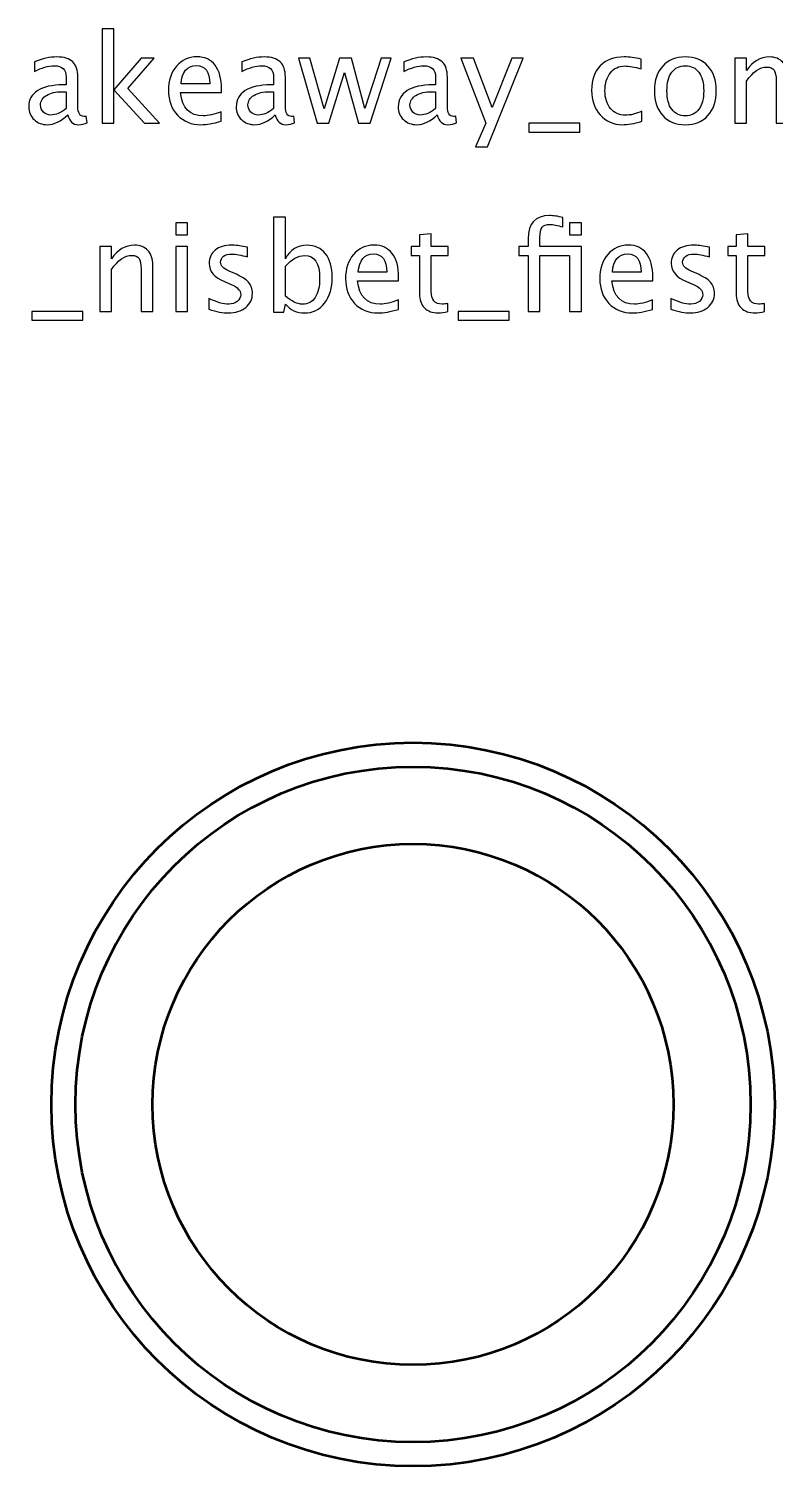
# Model space of a CAD drawing. Header units: centimetres. Extents: x -11.4 to 11.4, y -9.1 to 14.1.
# Drawn here: x -3.98 to 3.76, y -0.75 to 14.15 of the extents above; entities that cross this region are included whole.
import ezdxf

# ---------------------------------------------------------------- set-up
doc = ezdxf.new("R2010")
doc.units = ezdxf.units.CM
doc.header["$MEASUREMENT"] = 0
doc.layers.add('Layer 1', color=7, linetype='Continuous')

msp = doc.modelspace()

# ---------------------------------------------------------------- linework, layer by layer
at = {"layer": 'Layer 1', "lineweight": 53}
for major_axis in [(0, 3.75), (0, 3.5), (0, 3.5), (0, 2.7)]:
    msp.add_ellipse((0, 3), major_axis=major_axis, ratio=1, dxfattribs=at)
at = {"layer": 'Layer 1'}
for points, knots in [([(-3.22463, 13.17044), (-3.22463, 13.17044), (-3.22463, 14.14961), (-3.22463, 14.14961), (-3.22463, 14.14961), (-3.22463, 14.14961), (-3.10271, 14.14961), (-3.10271, 14.14961), (-3.10271, 14.14961), (-3.10271, 14.14961), (-3.10271, 13.51694), (-3.10271, 13.51694), (-3.10271, 13.51694), (-3.10271, 13.51694), (-2.81696, 13.84354), (-2.81696, 13.84354), (-2.81696, 13.84354), (-2.81696, 13.84354), (-2.6853, 13.84354), (-2.6853, 13.84354), (-2.6853, 13.84354), (-2.6853, 13.84354), (-2.95835, 13.52943), (-2.95835, 13.52943), (-2.95835, 13.52943), (-2.95835, 13.52943), (-2.62815, 13.17044), (-2.62815, 13.17044), (-2.62815, 13.17044), (-2.62815, 13.17044), (-2.78521, 13.17044), (-2.78521, 13.17044), (-2.78521, 13.17044), (-2.78521, 13.17044), (-3.10271, 13.51567), (-3.10271, 13.51567), (-3.10271, 13.51567), (-3.10271, 13.51567), (-3.10271, 13.17044), (-3.10271, 13.17044), (-3.10271, 13.17044), (-3.10271, 13.17044), (-3.22463, 13.17044), (-3.22463, 13.17044)], [0, 0, 0, 0, 0.08333333, 0.08333333, 0.08333333, 0.08333333, 0.16666667, 0.16666667, 0.16666667, 0.16666667, 0.25, 0.25, 0.25, 0.25, 0.33333333, 0.33333333, 0.33333333, 0.33333333, 0.41666667, 0.41666667, 0.41666667, 0.41666667, 0.5, 0.5, 0.5, 0.5, 0.58333333, 0.58333333, 0.58333333, 0.58333333, 0.66666667, 0.66666667, 0.66666667, 0.66666667, 0.75, 0.75, 0.75, 0.75, 0.83333333, 0.83333333, 0.83333333, 0.83333333, 1, 1, 1, 1]), ([(-3.57896, 13.25617), (-3.65219, 13.18886), (-3.72268, 13.1552), (-3.79041, 13.1552), (-3.79041, 13.1552), (-3.84608, 13.1552), (-3.89244, 13.17256), (-3.92905, 13.20748), (-3.92905, 13.20748), (-3.96588, 13.24241), (-3.9843, 13.28643), (-3.9843, 13.33956), (-3.9843, 13.33956), (-3.9843, 13.41301), (-3.9534, 13.46953), (-3.89159, 13.5089), (-3.89159, 13.5089), (-3.82978, 13.54827), (-3.74109, 13.56795), (-3.62552, 13.56795), (-3.62552, 13.56795), (-3.62552, 13.56795), (-3.59695, 13.56795), (-3.59695, 13.56795), (-3.59695, 13.56795), (-3.59695, 13.56795), (-3.59695, 13.64902), (-3.59695, 13.64902), (-3.59695, 13.64902), (-3.59695, 13.72712), (-3.63759, 13.76607), (-3.71908, 13.76607), (-3.71908, 13.76607), (-3.78216, 13.76607), (-3.85116, 13.74617), (-3.92588, 13.70638), (-3.92588, 13.70638), (-3.92588, 13.70638), (-3.92588, 13.80671), (-3.92588, 13.80671), (-3.92588, 13.80671), (-3.84375, 13.84058), (-3.76628, 13.85751), (-3.69368, 13.85751), (-3.69368, 13.85751), (-3.61896, 13.85751), (-3.56372, 13.84058), (-3.52837, 13.8065), (-3.52837, 13.8065), (-3.49281, 13.77242), (-3.47503, 13.71993), (-3.47503, 13.64902), (-3.47503, 13.64902), (-3.47503, 13.64902), (-3.47503, 13.34485), (-3.47503, 13.34485), (-3.47503, 13.34485), (-3.47503, 13.27522), (-3.45365, 13.24029), (-3.41068, 13.24029), (-3.41068, 13.24029), (-3.40539, 13.24029), (-3.39756, 13.24114), (-3.38719, 13.24283), (-3.38719, 13.24283), (-3.38719, 13.24283), (-3.37851, 13.1751), (-3.37851, 13.1751), (-3.37851, 13.1751), (-3.40624, 13.16176), (-3.43672, 13.1552), (-3.47016, 13.1552), (-3.47016, 13.1552), (-3.5271, 13.1552), (-3.56329, 13.18886), (-3.57896, 13.25617)], [0, 0, 0, 0, 0.05, 0.05, 0.05, 0.05, 0.1, 0.1, 0.1, 0.1, 0.15, 0.15, 0.15, 0.15, 0.2, 0.2, 0.2, 0.2, 0.25, 0.25, 0.25, 0.25, 0.3, 0.3, 0.3, 0.3, 0.35, 0.35, 0.35, 0.35, 0.4, 0.4, 0.4, 0.4, 0.45, 0.45, 0.45, 0.45, 0.5, 0.5, 0.5, 0.5, 0.55, 0.55, 0.55, 0.55, 0.6, 0.6, 0.6, 0.6, 0.65, 0.65, 0.65, 0.65, 0.7, 0.7, 0.7, 0.7, 0.75, 0.75, 0.75, 0.75, 0.8, 0.8, 0.8, 0.8, 0.85, 0.85, 0.85, 0.85, 0.9, 0.9, 0.9, 0.9, 1, 1, 1, 1]), ([(-1.98828, 13.19203), (-2.07019, 13.16748), (-2.14026, 13.1552), (-2.19868, 13.1552), (-2.19868, 13.1552), (-2.29837, 13.1552), (-2.37944, 13.18822), (-2.44188, 13.25405), (-2.44188, 13.25405), (-2.50432, 13.31988), (-2.53565, 13.40518), (-2.53565, 13.51017), (-2.53565, 13.51017), (-2.53565, 13.61198), (-2.50813, 13.69559), (-2.45289, 13.76099), (-2.45289, 13.76099), (-2.39764, 13.82618), (-2.32695, 13.85878), (-2.2408, 13.85878), (-2.2408, 13.85878), (-2.15931, 13.85878), (-2.09623, 13.82978), (-2.05178, 13.77179), (-2.05178, 13.77179), (-2.00733, 13.71379), (-1.9851, 13.63166), (-1.9851, 13.52519), (-1.9851, 13.52519), (-1.9851, 13.52519), (-1.98574, 13.48794), (-1.98574, 13.48794), (-1.98574, 13.48794), (-1.98574, 13.48794), (-2.41119, 13.48794), (-2.41119, 13.48794), (-2.41119, 13.48794), (-2.39341, 13.32707), (-2.31488, 13.24664), (-2.17582, 13.24664), (-2.17582, 13.24664), (-2.1248, 13.24664), (-2.06236, 13.26103), (-1.98828, 13.28982), (-1.98828, 13.28982), (-1.98828, 13.28982), (-1.98828, 13.19203), (-1.98828, 13.19203)], [0, 0, 0, 0, 0.07692308, 0.07692308, 0.07692308, 0.07692308, 0.15384615, 0.15384615, 0.15384615, 0.15384615, 0.23076923, 0.23076923, 0.23076923, 0.23076923, 0.30769231, 0.30769231, 0.30769231, 0.30769231, 0.38461538, 0.38461538, 0.38461538, 0.38461538, 0.46153846, 0.46153846, 0.46153846, 0.46153846, 0.53846154, 0.53846154, 0.53846154, 0.53846154, 0.61538462, 0.61538462, 0.61538462, 0.61538462, 0.69230769, 0.69230769, 0.69230769, 0.69230769, 0.76923077, 0.76923077, 0.76923077, 0.76923077, 0.84615385, 0.84615385, 0.84615385, 0.84615385, 1, 1, 1, 1]), ([(-1.42779, 13.25617), (-1.50102, 13.18886), (-1.57151, 13.1552), (-1.63924, 13.1552), (-1.63924, 13.1552), (-1.69491, 13.1552), (-1.74127, 13.17256), (-1.77788, 13.20748), (-1.77788, 13.20748), (-1.81471, 13.24241), (-1.83313, 13.28643), (-1.83313, 13.33956), (-1.83313, 13.33956), (-1.83313, 13.41301), (-1.80223, 13.46953), (-1.74042, 13.5089), (-1.74042, 13.5089), (-1.67861, 13.54827), (-1.58992, 13.56795), (-1.47435, 13.56795), (-1.47435, 13.56795), (-1.47435, 13.56795), (-1.44578, 13.56795), (-1.44578, 13.56795), (-1.44578, 13.56795), (-1.44578, 13.56795), (-1.44578, 13.64902), (-1.44578, 13.64902), (-1.44578, 13.64902), (-1.44578, 13.72712), (-1.48642, 13.76607), (-1.56791, 13.76607), (-1.56791, 13.76607), (-1.63099, 13.76607), (-1.69999, 13.74617), (-1.77471, 13.70638), (-1.77471, 13.70638), (-1.77471, 13.70638), (-1.77471, 13.80671), (-1.77471, 13.80671), (-1.77471, 13.80671), (-1.69258, 13.84058), (-1.61511, 13.85751), (-1.54251, 13.85751), (-1.54251, 13.85751), (-1.46779, 13.85751), (-1.41255, 13.84058), (-1.3772, 13.8065), (-1.3772, 13.8065), (-1.34164, 13.77242), (-1.32386, 13.71993), (-1.32386, 13.64902), (-1.32386, 13.64902), (-1.32386, 13.64902), (-1.32386, 13.34485), (-1.32386, 13.34485), (-1.32386, 13.34485), (-1.32386, 13.27522), (-1.30248, 13.24029), (-1.25951, 13.24029), (-1.25951, 13.24029), (-1.25422, 13.24029), (-1.24639, 13.24114), (-1.23602, 13.24283), (-1.23602, 13.24283), (-1.23602, 13.24283), (-1.22734, 13.1751), (-1.22734, 13.1751), (-1.22734, 13.1751), (-1.25507, 13.16176), (-1.28555, 13.1552), (-1.31899, 13.1552), (-1.31899, 13.1552), (-1.37593, 13.1552), (-1.41212, 13.18886), (-1.42779, 13.25617)], [0, 0, 0, 0, 0.05, 0.05, 0.05, 0.05, 0.1, 0.1, 0.1, 0.1, 0.15, 0.15, 0.15, 0.15, 0.2, 0.2, 0.2, 0.2, 0.25, 0.25, 0.25, 0.25, 0.3, 0.3, 0.3, 0.3, 0.35, 0.35, 0.35, 0.35, 0.4, 0.4, 0.4, 0.4, 0.45, 0.45, 0.45, 0.45, 0.5, 0.5, 0.5, 0.5, 0.55, 0.55, 0.55, 0.55, 0.6, 0.6, 0.6, 0.6, 0.65, 0.65, 0.65, 0.65, 0.7, 0.7, 0.7, 0.7, 0.75, 0.75, 0.75, 0.75, 0.8, 0.8, 0.8, 0.8, 0.85, 0.85, 0.85, 0.85, 0.9, 0.9, 0.9, 0.9, 1, 1, 1, 1]), ([(0.252, 13.25617), (0.17877, 13.18886), (0.10828, 13.1552), (0.04055, 13.1552), (0.04055, 13.1552), (-0.01512, 13.1552), (-0.06148, 13.17256), (-0.09809, 13.20748), (-0.09809, 13.20748), (-0.13492, 13.24241), (-0.15334, 13.28643), (-0.15334, 13.33956), (-0.15334, 13.33956), (-0.15334, 13.41301), (-0.12244, 13.46953), (-0.06063, 13.5089), (-0.06063, 13.5089), (0.00118, 13.54827), (0.08987, 13.56795), (0.20544, 13.56795), (0.20544, 13.56795), (0.20544, 13.56795), (0.23401, 13.56795), (0.23401, 13.56795), (0.23401, 13.56795), (0.23401, 13.56795), (0.23401, 13.64902), (0.23401, 13.64902), (0.23401, 13.64902), (0.23401, 13.72712), (0.19337, 13.76607), (0.11188, 13.76607), (0.11188, 13.76607), (0.0488, 13.76607), (-0.0202, 13.74617), (-0.09492, 13.70638), (-0.09492, 13.70638), (-0.09492, 13.70638), (-0.09492, 13.80671), (-0.09492, 13.80671), (-0.09492, 13.80671), (-0.01279, 13.84058), (0.06468, 13.85751), (0.13728, 13.85751), (0.13728, 13.85751), (0.212, 13.85751), (0.26724, 13.84058), (0.30259, 13.8065), (0.30259, 13.8065), (0.33815, 13.77242), (0.35593, 13.71993), (0.35593, 13.64902), (0.35593, 13.64902), (0.35593, 13.64902), (0.35593, 13.34485), (0.35593, 13.34485), (0.35593, 13.34485), (0.35593, 13.27522), (0.37731, 13.24029), (0.42028, 13.24029), (0.42028, 13.24029), (0.42557, 13.24029), (0.4334, 13.24114), (0.44377, 13.24283), (0.44377, 13.24283), (0.44377, 13.24283), (0.45245, 13.1751), (0.45245, 13.1751), (0.45245, 13.1751), (0.42472, 13.16176), (0.39424, 13.1552), (0.3608, 13.1552), (0.3608, 13.1552), (0.30386, 13.1552), (0.26767, 13.18886), (0.252, 13.25617)], [0, 0, 0, 0, 0.05, 0.05, 0.05, 0.05, 0.1, 0.1, 0.1, 0.1, 0.15, 0.15, 0.15, 0.15, 0.2, 0.2, 0.2, 0.2, 0.25, 0.25, 0.25, 0.25, 0.3, 0.3, 0.3, 0.3, 0.35, 0.35, 0.35, 0.35, 0.4, 0.4, 0.4, 0.4, 0.45, 0.45, 0.45, 0.45, 0.5, 0.5, 0.5, 0.5, 0.55, 0.55, 0.55, 0.55, 0.6, 0.6, 0.6, 0.6, 0.65, 0.65, 0.65, 0.65, 0.7, 0.7, 0.7, 0.7, 0.75, 0.75, 0.75, 0.75, 0.8, 0.8, 0.8, 0.8, 0.85, 0.85, 0.85, 0.85, 0.9, 0.9, 0.9, 0.9, 1, 1, 1, 1]), ([(2.37227, 13.19076), (2.29332, 13.16705), (2.22516, 13.1552), (2.1678, 13.1552), (2.1678, 13.1552), (2.07678, 13.1552), (2.00143, 13.18886), (1.94153, 13.25595), (1.94153, 13.25595), (1.88163, 13.32326), (1.85157, 13.40814), (1.85157, 13.51038), (1.85157, 13.51038), (1.85157, 13.6196), (1.8812, 13.7049), (1.94047, 13.76586), (1.94047, 13.76586), (1.99974, 13.82703), (2.0825, 13.85751), (2.18876, 13.85751), (2.18876, 13.85751), (2.24104, 13.85751), (2.29988, 13.85031), (2.36465, 13.83592), (2.36465, 13.83592), (2.36465, 13.83592), (2.36465, 13.73305), (2.36465, 13.73305), (2.36465, 13.73305), (2.29586, 13.75337), (2.23977, 13.76353), (2.19659, 13.76353), (2.19659, 13.76353), (2.13393, 13.76353), (2.08377, 13.74004), (2.0463, 13.69326), (2.0463, 13.69326), (2.00884, 13.64648), (1.99, 13.58404), (1.99, 13.50614), (1.99, 13.50614), (1.99, 13.43058), (2.00947, 13.36962), (2.04821, 13.32284), (2.04821, 13.32284), (2.08694, 13.27627), (2.13753, 13.25299), (2.2004, 13.25299), (2.2004, 13.25299), (2.25607, 13.25299), (2.31322, 13.26738), (2.37227, 13.29617), (2.37227, 13.29617), (2.37227, 13.29617), (2.37227, 13.19076), (2.37227, 13.19076)], [0, 0, 0, 0, 0.06666667, 0.06666667, 0.06666667, 0.06666667, 0.13333333, 0.13333333, 0.13333333, 0.13333333, 0.2, 0.2, 0.2, 0.2, 0.26666667, 0.26666667, 0.26666667, 0.26666667, 0.33333333, 0.33333333, 0.33333333, 0.33333333, 0.4, 0.4, 0.4, 0.4, 0.46666667, 0.46666667, 0.46666667, 0.46666667, 0.53333333, 0.53333333, 0.53333333, 0.53333333, 0.6, 0.6, 0.6, 0.6, 0.66666667, 0.66666667, 0.66666667, 0.66666667, 0.73333333, 0.73333333, 0.73333333, 0.73333333, 0.8, 0.8, 0.8, 0.8, 0.86666667, 0.86666667, 0.86666667, 0.86666667, 1, 1, 1, 1]), ([(2.82333, 13.1552), (2.72448, 13.1552), (2.64617, 13.18674), (2.58859, 13.24982), (2.58859, 13.24982), (2.53081, 13.31289), (2.50202, 13.39862), (2.50202, 13.50678), (2.50202, 13.50678), (2.50202, 13.61473), (2.53081, 13.70024), (2.58859, 13.76311), (2.58859, 13.76311), (2.64617, 13.82597), (2.72448, 13.85751), (2.82333, 13.85751), (2.82333, 13.85751), (2.92218, 13.85751), (3.0005, 13.82597), (3.05807, 13.76311), (3.05807, 13.76311), (3.11585, 13.70024), (3.14464, 13.61473), (3.14464, 13.50678), (3.14464, 13.50678), (3.14464, 13.39862), (3.11585, 13.31289), (3.05807, 13.24982), (3.05807, 13.24982), (3.0005, 13.18674), (2.92218, 13.1552), (2.82333, 13.1552)], [0, 0, 0, 0, 0.11111111, 0.11111111, 0.11111111, 0.11111111, 0.22222222, 0.22222222, 0.22222222, 0.22222222, 0.33333333, 0.33333333, 0.33333333, 0.33333333, 0.44444444, 0.44444444, 0.44444444, 0.44444444, 0.55555556, 0.55555556, 0.55555556, 0.55555556, 0.66666667, 0.66666667, 0.66666667, 0.66666667, 0.77777778, 0.77777778, 0.77777778, 0.77777778, 1, 1, 1, 1]), ([(3.33556, 13.17044), (3.33556, 13.17044), (3.33556, 13.84354), (3.33556, 13.84354), (3.33556, 13.84354), (3.33556, 13.84354), (3.45748, 13.84354), (3.45748, 13.84354), (3.45748, 13.84354), (3.45748, 13.84354), (3.45748, 13.71633), (3.45748, 13.71633), (3.45748, 13.71633), (3.52204, 13.81052), (3.6012, 13.85751), (3.69476, 13.85751), (3.69476, 13.85751), (3.7536, 13.85751), (3.80038, 13.8391), (3.83488, 13.80205), (3.83488, 13.80205), (3.86938, 13.76522), (3.88674, 13.71548), (3.88674, 13.65325), (3.88674, 13.65325), (3.88674, 13.65325), (3.88674, 13.17044), (3.88674, 13.17044), (3.88674, 13.17044), (3.88674, 13.17044), (3.76482, 13.17044), (3.76482, 13.17044), (3.76482, 13.17044), (3.76482, 13.17044), (3.76482, 13.61346), (3.76482, 13.61346), (3.76482, 13.61346), (3.76482, 13.66341), (3.75741, 13.69897), (3.74281, 13.72014), (3.74281, 13.72014), (3.72799, 13.74152), (3.70365, 13.7521), (3.66957, 13.7521), (3.66957, 13.7521), (3.59464, 13.7521), (3.52394, 13.70321), (3.45748, 13.60542), (3.45748, 13.60542), (3.45748, 13.60542), (3.45748, 13.17044), (3.45748, 13.17044), (3.45748, 13.17044), (3.45748, 13.17044), (3.33556, 13.17044), (3.33556, 13.17044)], [0, 0, 0, 0, 0.06666667, 0.06666667, 0.06666667, 0.06666667, 0.13333333, 0.13333333, 0.13333333, 0.13333333, 0.2, 0.2, 0.2, 0.2, 0.26666667, 0.26666667, 0.26666667, 0.26666667, 0.33333333, 0.33333333, 0.33333333, 0.33333333, 0.4, 0.4, 0.4, 0.4, 0.46666667, 0.46666667, 0.46666667, 0.46666667, 0.53333333, 0.53333333, 0.53333333, 0.53333333, 0.6, 0.6, 0.6, 0.6, 0.66666667, 0.66666667, 0.66666667, 0.66666667, 0.73333333, 0.73333333, 0.73333333, 0.73333333, 0.8, 0.8, 0.8, 0.8, 0.86666667, 0.86666667, 0.86666667, 0.86666667, 1, 1, 1, 1]), ([(-2.40484, 13.57938), (-2.40484, 13.57938), (-2.10766, 13.57938), (-2.10766, 13.57938), (-2.10766, 13.57938), (-2.10766, 13.70469), (-2.15444, 13.76734), (-2.24778, 13.76734), (-2.24778, 13.76734), (-2.34176, 13.76734), (-2.39404, 13.70469), (-2.40484, 13.57938)], [0, 0, 0, 0, 0.25, 0.25, 0.25, 0.25, 0.5, 0.5, 0.5, 0.5, 1, 1, 1, 1]), ([(-0.99472, 13.17044), (-0.99472, 13.17044), (-1.18776, 13.84354), (-1.18776, 13.84354), (-1.18776, 13.84354), (-1.18776, 13.84354), (-1.0688, 13.84354), (-1.0688, 13.84354), (-1.0688, 13.84354), (-1.0688, 13.84354), (-0.92085, 13.32094), (-0.92085, 13.32094), (-0.92085, 13.32094), (-0.92085, 13.32094), (-0.76125, 13.84354), (-0.76125, 13.84354), (-0.76125, 13.84354), (-0.76125, 13.84354), (-0.63933, 13.84354), (-0.63933, 13.84354), (-0.63933, 13.84354), (-0.63933, 13.84354), (-0.499, 13.32178), (-0.499, 13.32178), (-0.499, 13.32178), (-0.499, 13.32178), (-0.32924, 13.84354), (-0.32924, 13.84354), (-0.32924, 13.84354), (-0.32924, 13.84354), (-0.2251, 13.84354), (-0.2251, 13.84354), (-0.2251, 13.84354), (-0.2251, 13.84354), (-0.44481, 13.17044), (-0.44481, 13.17044), (-0.44481, 13.17044), (-0.44481, 13.17044), (-0.56673, 13.17044), (-0.56673, 13.17044), (-0.56673, 13.17044), (-0.56673, 13.17044), (-0.71109, 13.69537), (-0.71109, 13.69537), (-0.71109, 13.69537), (-0.71109, 13.69537), (-0.8728, 13.17044), (-0.8728, 13.17044), (-0.8728, 13.17044), (-0.8728, 13.17044), (-0.99472, 13.17044), (-0.99472, 13.17044)], [0, 0, 0, 0, 0.07142857, 0.07142857, 0.07142857, 0.07142857, 0.14285714, 0.14285714, 0.14285714, 0.14285714, 0.21428571, 0.21428571, 0.21428571, 0.21428571, 0.28571429, 0.28571429, 0.28571429, 0.28571429, 0.35714286, 0.35714286, 0.35714286, 0.35714286, 0.42857143, 0.42857143, 0.42857143, 0.42857143, 0.5, 0.5, 0.5, 0.5, 0.57142857, 0.57142857, 0.57142857, 0.57142857, 0.64285714, 0.64285714, 0.64285714, 0.64285714, 0.71428571, 0.71428571, 0.71428571, 0.71428571, 0.78571429, 0.78571429, 0.78571429, 0.78571429, 0.85714286, 0.85714286, 0.85714286, 0.85714286, 1, 1, 1, 1]), ([(0.64612, 12.92533), (0.64612, 12.92533), (0.75534, 13.16959), (0.75534, 13.16959), (0.75534, 13.16959), (0.75534, 13.16959), (0.49457, 13.84354), (0.49457, 13.84354), (0.49457, 13.84354), (0.49457, 13.84354), (0.62538, 13.84354), (0.62538, 13.84354), (0.62538, 13.84354), (0.62538, 13.84354), (0.81927, 13.33385), (0.81927, 13.33385), (0.81927, 13.33385), (0.81927, 13.33385), (1.02607, 13.84354), (1.02607, 13.84354), (1.02607, 13.84354), (1.02607, 13.84354), (1.141, 13.84354), (1.141, 13.84354), (1.141, 13.84354), (1.141, 13.84354), (0.77312, 12.92533), (0.77312, 12.92533), (0.77312, 12.92533), (0.77312, 12.92533), (0.64612, 12.92533), (0.64612, 12.92533)], [0, 0, 0, 0, 0.11111111, 0.11111111, 0.11111111, 0.11111111, 0.22222222, 0.22222222, 0.22222222, 0.22222222, 0.33333333, 0.33333333, 0.33333333, 0.33333333, 0.44444444, 0.44444444, 0.44444444, 0.44444444, 0.55555556, 0.55555556, 0.55555556, 0.55555556, 0.66666667, 0.66666667, 0.66666667, 0.66666667, 0.77777778, 0.77777778, 0.77777778, 0.77777778, 1, 1, 1, 1]), ([(2.82312, 13.24664), (2.88344, 13.24664), (2.93043, 13.26929), (2.96388, 13.3148), (2.96388, 13.3148), (2.99711, 13.36009), (3.01383, 13.42423), (3.01383, 13.50678), (3.01383, 13.50678), (3.01383, 13.58912), (2.99711, 13.65304), (2.96388, 13.69834), (2.96388, 13.69834), (2.93043, 13.74342), (2.88344, 13.76607), (2.82312, 13.76607), (2.82312, 13.76607), (2.76258, 13.76607), (2.71559, 13.74342), (2.68257, 13.69834), (2.68257, 13.69834), (2.64934, 13.65304), (2.63283, 13.58912), (2.63283, 13.50678), (2.63283, 13.50678), (2.63283, 13.42423), (2.64934, 13.36009), (2.68257, 13.3148), (2.68257, 13.3148), (2.71559, 13.26929), (2.76258, 13.24664), (2.82312, 13.24664)], [0, 0, 0, 0, 0.11111111, 0.11111111, 0.11111111, 0.11111111, 0.22222222, 0.22222222, 0.22222222, 0.22222222, 0.33333333, 0.33333333, 0.33333333, 0.33333333, 0.44444444, 0.44444444, 0.44444444, 0.44444444, 0.55555556, 0.55555556, 0.55555556, 0.55555556, 0.66666667, 0.66666667, 0.66666667, 0.66666667, 0.77777778, 0.77777778, 0.77777778, 0.77777778, 1, 1, 1, 1]), ([(-3.59695, 13.32263), (-3.59695, 13.32263), (-3.59695, 13.49556), (-3.59695, 13.49556), (-3.59695, 13.49556), (-3.59695, 13.49556), (-3.63611, 13.49683), (-3.63611, 13.49683), (-3.63611, 13.49683), (-3.70384, 13.49683), (-3.75845, 13.48434), (-3.80015, 13.45937), (-3.80015, 13.45937), (-3.84164, 13.43418), (-3.86238, 13.40095), (-3.86238, 13.35946), (-3.86238, 13.35946), (-3.86238, 13.33046), (-3.85201, 13.30591), (-3.83148, 13.2858), (-3.83148, 13.2858), (-3.81073, 13.26569), (-3.78554, 13.25553), (-3.7557, 13.25553), (-3.7557, 13.25553), (-3.7049, 13.25553), (-3.65198, 13.27797), (-3.59695, 13.32263)], [0, 0, 0, 0, 0.125, 0.125, 0.125, 0.125, 0.25, 0.25, 0.25, 0.25, 0.375, 0.375, 0.375, 0.375, 0.5, 0.5, 0.5, 0.5, 0.625, 0.625, 0.625, 0.625, 0.75, 0.75, 0.75, 0.75, 1, 1, 1, 1]), ([(-1.44578, 13.32263), (-1.44578, 13.32263), (-1.44578, 13.49556), (-1.44578, 13.49556), (-1.44578, 13.49556), (-1.44578, 13.49556), (-1.48494, 13.49683), (-1.48494, 13.49683), (-1.48494, 13.49683), (-1.55267, 13.49683), (-1.60728, 13.48434), (-1.64898, 13.45937), (-1.64898, 13.45937), (-1.69047, 13.43418), (-1.71121, 13.40095), (-1.71121, 13.35946), (-1.71121, 13.35946), (-1.71121, 13.33046), (-1.70084, 13.30591), (-1.68031, 13.2858), (-1.68031, 13.2858), (-1.65956, 13.26569), (-1.63437, 13.25553), (-1.60453, 13.25553), (-1.60453, 13.25553), (-1.55373, 13.25553), (-1.50081, 13.27797), (-1.44578, 13.32263)], [0, 0, 0, 0, 0.125, 0.125, 0.125, 0.125, 0.25, 0.25, 0.25, 0.25, 0.375, 0.375, 0.375, 0.375, 0.5, 0.5, 0.5, 0.5, 0.625, 0.625, 0.625, 0.625, 0.75, 0.75, 0.75, 0.75, 1, 1, 1, 1]), ([(0.23401, 13.32263), (0.23401, 13.32263), (0.23401, 13.49556), (0.23401, 13.49556), (0.23401, 13.49556), (0.23401, 13.49556), (0.19485, 13.49683), (0.19485, 13.49683), (0.19485, 13.49683), (0.12712, 13.49683), (0.07251, 13.48434), (0.03081, 13.45937), (0.03081, 13.45937), (-0.01068, 13.43418), (-0.03142, 13.40095), (-0.03142, 13.35946), (-0.03142, 13.35946), (-0.03142, 13.33046), (-0.02105, 13.30591), (-0.00052, 13.2858), (-0.00052, 13.2858), (0.02023, 13.26569), (0.04542, 13.25553), (0.07526, 13.25553), (0.07526, 13.25553), (0.12606, 13.25553), (0.17898, 13.27797), (0.23401, 13.32263)], [0, 0, 0, 0, 0.125, 0.125, 0.125, 0.125, 0.25, 0.25, 0.25, 0.25, 0.375, 0.375, 0.375, 0.375, 0.5, 0.5, 0.5, 0.5, 0.625, 0.625, 0.625, 0.625, 0.75, 0.75, 0.75, 0.75, 1, 1, 1, 1]), ([(1.20133, 13.079), (1.20133, 13.079), (1.20133, 13.17044), (1.20133, 13.17044), (1.20133, 13.17044), (1.20133, 13.17044), (1.72965, 13.17044), (1.72965, 13.17044), (1.72965, 13.17044), (1.72965, 13.17044), (1.72965, 13.079), (1.72965, 13.079), (1.72965, 13.079), (1.72965, 13.079), (1.20133, 13.079), (1.20133, 13.079)], [0, 0, 0, 0, 0.2, 0.2, 0.2, 0.2, 0.4, 0.4, 0.4, 0.4, 0.6, 0.6, 0.6, 0.6, 1, 1, 1, 1]), ([(-2.46009, 12.01516), (-2.46009, 12.01516), (-2.46009, 12.13708), (-2.46009, 12.13708), (-2.46009, 12.13708), (-2.46009, 12.13708), (-2.33817, 12.13708), (-2.33817, 12.13708), (-2.33817, 12.13708), (-2.33817, 12.13708), (-2.33817, 12.01516), (-2.33817, 12.01516), (-2.33817, 12.01516), (-2.33817, 12.01516), (-2.46009, 12.01516), (-2.46009, 12.01516)], [0, 0, 0, 0, 0.2, 0.2, 0.2, 0.2, 0.4, 0.4, 0.4, 0.4, 0.6, 0.6, 0.6, 0.6, 1, 1, 1, 1]), ([(-1.44557, 11.21125), (-1.44557, 11.21125), (-1.44557, 12.19804), (-1.44557, 12.19804), (-1.44557, 12.19804), (-1.44557, 12.19804), (-1.32365, 12.19804), (-1.32365, 12.19804), (-1.32365, 12.19804), (-1.32365, 12.19804), (-1.32365, 11.76476), (-1.32365, 11.76476), (-1.32365, 11.76476), (-1.2737, 11.85895), (-1.19855, 11.90594), (-1.09844, 11.90594), (-1.09844, 11.90594), (-1.01737, 11.90594), (-0.95366, 11.87652), (-0.90709, 11.81746), (-0.90709, 11.81746), (-0.86052, 11.75841), (-0.83724, 11.67776), (-0.83724, 11.57553), (-0.83724, 11.57553), (-0.83724, 11.46419), (-0.8637, 11.37423), (-0.9164, 11.30608), (-0.9164, 11.30608), (-0.96911, 11.23771), (-1.03853, 11.20363), (-1.12447, 11.20363), (-1.12447, 11.20363), (-1.20427, 11.20363), (-1.27073, 11.23411), (-1.32365, 11.29528), (-1.32365, 11.29528), (-1.32365, 11.29528), (-1.33847, 11.21125), (-1.33847, 11.21125), (-1.33847, 11.21125), (-1.33847, 11.21125), (-1.44557, 11.21125), (-1.44557, 11.21125)], [0, 0, 0, 0, 0.08333333, 0.08333333, 0.08333333, 0.08333333, 0.16666667, 0.16666667, 0.16666667, 0.16666667, 0.25, 0.25, 0.25, 0.25, 0.33333333, 0.33333333, 0.33333333, 0.33333333, 0.41666667, 0.41666667, 0.41666667, 0.41666667, 0.5, 0.5, 0.5, 0.5, 0.58333333, 0.58333333, 0.58333333, 0.58333333, 0.66666667, 0.66666667, 0.66666667, 0.66666667, 0.75, 0.75, 0.75, 0.75, 0.83333333, 0.83333333, 0.83333333, 0.83333333, 1, 1, 1, 1]), ([(1.19412, 11.21887), (1.19412, 11.21887), (1.19412, 11.80053), (1.19412, 11.80053), (1.19412, 11.80053), (1.19412, 11.80053), (1.09866, 11.80053), (1.09866, 11.80053), (1.09866, 11.80053), (1.09866, 11.80053), (1.09866, 11.89197), (1.09866, 11.89197), (1.09866, 11.89197), (1.09866, 11.89197), (1.19412, 11.89197), (1.19412, 11.89197), (1.19412, 11.89197), (1.19412, 11.89197), (1.19412, 11.97262), (1.19412, 11.97262), (1.19412, 11.97262), (1.19412, 12.13306), (1.26736, 12.21328), (1.41383, 12.21328), (1.41383, 12.21328), (1.45489, 12.21328), (1.50146, 12.20651), (1.55353, 12.19296), (1.55353, 12.19296), (1.55353, 12.19296), (1.55353, 12.09517), (1.55353, 12.09517), (1.55353, 12.09517), (1.49829, 12.11295), (1.45405, 12.12184), (1.42082, 12.12184), (1.42082, 12.12184), (1.38039, 12.12184), (1.35287, 12.11232), (1.33827, 12.09305), (1.33827, 12.09305), (1.32345, 12.07379), (1.31604, 12.03802), (1.31604, 11.98574), (1.31604, 11.98574), (1.31604, 11.98574), (1.31604, 11.89197), (1.31604, 11.89197), (1.31604, 11.89197), (1.31604, 11.89197), (1.7453, 11.89197), (1.7453, 11.89197), (1.7453, 11.89197), (1.7453, 11.89197), (1.7453, 11.21887), (1.7453, 11.21887), (1.7453, 11.21887), (1.7453, 11.21887), (1.62338, 11.21887), (1.62338, 11.21887), (1.62338, 11.21887), (1.62338, 11.21887), (1.62338, 11.80053), (1.62338, 11.80053), (1.62338, 11.80053), (1.62338, 11.80053), (1.31604, 11.80053), (1.31604, 11.80053), (1.31604, 11.80053), (1.31604, 11.80053), (1.31604, 11.21887), (1.31604, 11.21887), (1.31604, 11.21887), (1.31604, 11.21887), (1.19412, 11.21887), (1.19412, 11.21887)], [0, 0, 0, 0, 0.05, 0.05, 0.05, 0.05, 0.1, 0.1, 0.1, 0.1, 0.15, 0.15, 0.15, 0.15, 0.2, 0.2, 0.2, 0.2, 0.25, 0.25, 0.25, 0.25, 0.3, 0.3, 0.3, 0.3, 0.35, 0.35, 0.35, 0.35, 0.4, 0.4, 0.4, 0.4, 0.45, 0.45, 0.45, 0.45, 0.5, 0.5, 0.5, 0.5, 0.55, 0.55, 0.55, 0.55, 0.6, 0.6, 0.6, 0.6, 0.65, 0.65, 0.65, 0.65, 0.7, 0.7, 0.7, 0.7, 0.75, 0.75, 0.75, 0.75, 0.8, 0.8, 0.8, 0.8, 0.85, 0.85, 0.85, 0.85, 0.9, 0.9, 0.9, 0.9, 1, 1, 1, 1]), ([(1.62338, 12.01516), (1.62338, 12.01516), (1.62338, 12.13708), (1.62338, 12.13708), (1.62338, 12.13708), (1.62338, 12.13708), (1.7453, 12.13708), (1.7453, 12.13708), (1.7453, 12.13708), (1.7453, 12.13708), (1.7453, 12.01516), (1.7453, 12.01516), (1.7453, 12.01516), (1.7453, 12.01516), (1.62338, 12.01516), (1.62338, 12.01516)], [0, 0, 0, 0, 0.2, 0.2, 0.2, 0.2, 0.4, 0.4, 0.4, 0.4, 0.6, 0.6, 0.6, 0.6, 1, 1, 1, 1]), ([(0.36227, 11.21908), (0.32459, 11.20871), (0.29179, 11.20363), (0.26406, 11.20363), (0.26406, 11.20363), (0.20183, 11.20363), (0.15336, 11.22141), (0.11864, 11.25697), (0.11864, 11.25697), (0.08372, 11.29253), (0.06636, 11.34185), (0.06636, 11.40514), (0.06636, 11.40514), (0.06636, 11.40514), (0.06636, 11.80053), (0.06636, 11.80053), (0.06636, 11.80053), (0.06636, 11.80053), (-0.01788, 11.80053), (-0.01788, 11.80053), (-0.01788, 11.80053), (-0.01788, 11.80053), (-0.01788, 11.89197), (-0.01788, 11.89197), (-0.01788, 11.89197), (-0.01788, 11.89197), (0.06636, 11.89197), (0.06636, 11.89197), (0.06636, 11.89197), (0.06636, 11.89197), (0.06636, 12.01368), (0.06636, 12.01368), (0.06636, 12.01368), (0.06636, 12.01368), (0.18828, 12.02532), (0.18828, 12.02532), (0.18828, 12.02532), (0.18828, 12.02532), (0.18828, 11.89197), (0.18828, 11.89197), (0.18828, 11.89197), (0.18828, 11.89197), (0.36481, 11.89197), (0.36481, 11.89197), (0.36481, 11.89197), (0.36481, 11.89197), (0.36481, 11.80053), (0.36481, 11.80053), (0.36481, 11.80053), (0.36481, 11.80053), (0.18828, 11.80053), (0.18828, 11.80053), (0.18828, 11.80053), (0.18828, 11.80053), (0.18828, 11.42715), (0.18828, 11.42715), (0.18828, 11.42715), (0.18828, 11.3391), (0.22659, 11.29507), (0.303, 11.29507), (0.303, 11.29507), (0.3193, 11.29507), (0.33899, 11.29782), (0.36227, 11.30311), (0.36227, 11.30311), (0.36227, 11.30311), (0.36227, 11.21908), (0.36227, 11.21908)], [0, 0, 0, 0, 0.05555556, 0.05555556, 0.05555556, 0.05555556, 0.11111111, 0.11111111, 0.11111111, 0.11111111, 0.16666667, 0.16666667, 0.16666667, 0.16666667, 0.22222222, 0.22222222, 0.22222222, 0.22222222, 0.27777778, 0.27777778, 0.27777778, 0.27777778, 0.33333333, 0.33333333, 0.33333333, 0.33333333, 0.38888889, 0.38888889, 0.38888889, 0.38888889, 0.44444444, 0.44444444, 0.44444444, 0.44444444, 0.5, 0.5, 0.5, 0.5, 0.55555556, 0.55555556, 0.55555556, 0.55555556, 0.61111111, 0.61111111, 0.61111111, 0.61111111, 0.66666667, 0.66666667, 0.66666667, 0.66666667, 0.72222222, 0.72222222, 0.72222222, 0.72222222, 0.77777778, 0.77777778, 0.77777778, 0.77777778, 0.83333333, 0.83333333, 0.83333333, 0.83333333, 0.88888889, 0.88888889, 0.88888889, 0.88888889, 1, 1, 1, 1]), ([(3.64586, 11.21908), (3.60818, 11.20871), (3.57538, 11.20363), (3.54765, 11.20363), (3.54765, 11.20363), (3.48542, 11.20363), (3.43695, 11.22141), (3.40223, 11.25697), (3.40223, 11.25697), (3.36731, 11.29253), (3.34995, 11.34185), (3.34995, 11.40514), (3.34995, 11.40514), (3.34995, 11.40514), (3.34995, 11.80053), (3.34995, 11.80053), (3.34995, 11.80053), (3.34995, 11.80053), (3.26571, 11.80053), (3.26571, 11.80053), (3.26571, 11.80053), (3.26571, 11.80053), (3.26571, 11.89197), (3.26571, 11.89197), (3.26571, 11.89197), (3.26571, 11.89197), (3.34995, 11.89197), (3.34995, 11.89197), (3.34995, 11.89197), (3.34995, 11.89197), (3.34995, 12.01368), (3.34995, 12.01368), (3.34995, 12.01368), (3.34995, 12.01368), (3.47187, 12.02532), (3.47187, 12.02532), (3.47187, 12.02532), (3.47187, 12.02532), (3.47187, 11.89197), (3.47187, 11.89197), (3.47187, 11.89197), (3.47187, 11.89197), (3.6484, 11.89197), (3.6484, 11.89197), (3.6484, 11.89197), (3.6484, 11.89197), (3.6484, 11.80053), (3.6484, 11.80053), (3.6484, 11.80053), (3.6484, 11.80053), (3.47187, 11.80053), (3.47187, 11.80053), (3.47187, 11.80053), (3.47187, 11.80053), (3.47187, 11.42715), (3.47187, 11.42715), (3.47187, 11.42715), (3.47187, 11.3391), (3.51018, 11.29507), (3.58659, 11.29507), (3.58659, 11.29507), (3.60289, 11.29507), (3.62258, 11.29782), (3.64586, 11.30311), (3.64586, 11.30311), (3.64586, 11.30311), (3.64586, 11.21908), (3.64586, 11.21908)], [0, 0, 0, 0, 0.05555556, 0.05555556, 0.05555556, 0.05555556, 0.11111111, 0.11111111, 0.11111111, 0.11111111, 0.16666667, 0.16666667, 0.16666667, 0.16666667, 0.22222222, 0.22222222, 0.22222222, 0.22222222, 0.27777778, 0.27777778, 0.27777778, 0.27777778, 0.33333333, 0.33333333, 0.33333333, 0.33333333, 0.38888889, 0.38888889, 0.38888889, 0.38888889, 0.44444444, 0.44444444, 0.44444444, 0.44444444, 0.5, 0.5, 0.5, 0.5, 0.55555556, 0.55555556, 0.55555556, 0.55555556, 0.61111111, 0.61111111, 0.61111111, 0.61111111, 0.66666667, 0.66666667, 0.66666667, 0.66666667, 0.72222222, 0.72222222, 0.72222222, 0.72222222, 0.77777778, 0.77777778, 0.77777778, 0.77777778, 0.83333333, 0.83333333, 0.83333333, 0.83333333, 0.88888889, 0.88888889, 0.88888889, 0.88888889, 1, 1, 1, 1]), ([(-3.24834, 11.21887), (-3.24834, 11.21887), (-3.24834, 11.89197), (-3.24834, 11.89197), (-3.24834, 11.89197), (-3.24834, 11.89197), (-3.12642, 11.89197), (-3.12642, 11.89197), (-3.12642, 11.89197), (-3.12642, 11.89197), (-3.12642, 11.76476), (-3.12642, 11.76476), (-3.12642, 11.76476), (-3.06186, 11.85895), (-2.9827, 11.90594), (-2.88914, 11.90594), (-2.88914, 11.90594), (-2.8303, 11.90594), (-2.78352, 11.88753), (-2.74902, 11.85048), (-2.74902, 11.85048), (-2.71452, 11.81365), (-2.69716, 11.76391), (-2.69716, 11.70168), (-2.69716, 11.70168), (-2.69716, 11.70168), (-2.69716, 11.21887), (-2.69716, 11.21887), (-2.69716, 11.21887), (-2.69716, 11.21887), (-2.81908, 11.21887), (-2.81908, 11.21887), (-2.81908, 11.21887), (-2.81908, 11.21887), (-2.81908, 11.66189), (-2.81908, 11.66189), (-2.81908, 11.66189), (-2.81908, 11.71184), (-2.82649, 11.7474), (-2.84109, 11.76857), (-2.84109, 11.76857), (-2.85591, 11.78995), (-2.88025, 11.80053), (-2.91433, 11.80053), (-2.91433, 11.80053), (-2.98926, 11.80053), (-3.05996, 11.75164), (-3.12642, 11.65385), (-3.12642, 11.65385), (-3.12642, 11.65385), (-3.12642, 11.21887), (-3.12642, 11.21887), (-3.12642, 11.21887), (-3.12642, 11.21887), (-3.24834, 11.21887), (-3.24834, 11.21887)], [0, 0, 0, 0, 0.06666667, 0.06666667, 0.06666667, 0.06666667, 0.13333333, 0.13333333, 0.13333333, 0.13333333, 0.2, 0.2, 0.2, 0.2, 0.26666667, 0.26666667, 0.26666667, 0.26666667, 0.33333333, 0.33333333, 0.33333333, 0.33333333, 0.4, 0.4, 0.4, 0.4, 0.46666667, 0.46666667, 0.46666667, 0.46666667, 0.53333333, 0.53333333, 0.53333333, 0.53333333, 0.6, 0.6, 0.6, 0.6, 0.66666667, 0.66666667, 0.66666667, 0.66666667, 0.73333333, 0.73333333, 0.73333333, 0.73333333, 0.8, 0.8, 0.8, 0.8, 0.86666667, 0.86666667, 0.86666667, 0.86666667, 1, 1, 1, 1]), ([(-2.46009, 11.21887), (-2.46009, 11.21887), (-2.46009, 11.89197), (-2.46009, 11.89197), (-2.46009, 11.89197), (-2.46009, 11.89197), (-2.33817, 11.89197), (-2.33817, 11.89197), (-2.33817, 11.89197), (-2.33817, 11.89197), (-2.33817, 11.21887), (-2.33817, 11.21887), (-2.33817, 11.21887), (-2.33817, 11.21887), (-2.46009, 11.21887), (-2.46009, 11.21887)], [0, 0, 0, 0, 0.2, 0.2, 0.2, 0.2, 0.4, 0.4, 0.4, 0.4, 0.6, 0.6, 0.6, 0.6, 1, 1, 1, 1]), ([(-2.11719, 11.243), (-2.11719, 11.243), (-2.11719, 11.35476), (-2.11719, 11.35476), (-2.11719, 11.35476), (-2.03739, 11.31497), (-1.96818, 11.29507), (-1.90912, 11.29507), (-1.90912, 11.29507), (-1.87398, 11.29507), (-1.84477, 11.3046), (-1.8217, 11.32365), (-1.8217, 11.32365), (-1.79863, 11.34248), (-1.78699, 11.36619), (-1.78699, 11.39477), (-1.78699, 11.39477), (-1.78699, 11.43646), (-1.81937, 11.47097), (-1.88414, 11.49827), (-1.88414, 11.49827), (-1.88414, 11.49827), (-1.95548, 11.52854), (-1.95548, 11.52854), (-1.95548, 11.52854), (-2.06067, 11.57214), (-2.11338, 11.63522), (-2.11338, 11.71713), (-2.11338, 11.71713), (-2.11338, 11.77577), (-2.09264, 11.82191), (-2.05115, 11.85556), (-2.05115, 11.85556), (-2.00966, 11.88922), (-1.95272, 11.90594), (-1.88055, 11.90594), (-1.88055, 11.90594), (-1.84308, 11.90594), (-1.79651, 11.90086), (-1.74127, 11.89049), (-1.74127, 11.89049), (-1.74127, 11.89049), (-1.71587, 11.88562), (-1.71587, 11.88562), (-1.71587, 11.88562), (-1.71587, 11.88562), (-1.71587, 11.78402), (-1.71587, 11.78402), (-1.71587, 11.78402), (-1.78381, 11.80434), (-1.838, 11.8145), (-1.87843, 11.8145), (-1.87843, 11.8145), (-1.91399, 11.8145), (-1.94214, 11.80667), (-1.96352, 11.79122), (-1.96352, 11.79122), (-1.98469, 11.77577), (-1.99527, 11.75502), (-1.99527, 11.72899), (-1.99527, 11.72899), (-1.99527, 11.69237), (-1.96564, 11.66125), (-1.90616, 11.63607), (-1.90616, 11.63607), (-1.90616, 11.63607), (-1.84753, 11.6113), (-1.84753, 11.6113), (-1.84753, 11.6113), (-1.78106, 11.58336), (-1.73407, 11.55373), (-1.70656, 11.52261), (-1.70656, 11.52261), (-1.67883, 11.4915), (-1.66507, 11.45255), (-1.66507, 11.40598), (-1.66507, 11.40598), (-1.66507, 11.34693), (-1.68835, 11.29846), (-1.73513, 11.26057), (-1.73513, 11.26057), (-1.7817, 11.22268), (-1.84139, 11.20363), (-1.91399, 11.20363), (-1.91399, 11.20363), (-1.96987, 11.20363), (-2.03739, 11.21675), (-2.11719, 11.243)], [0, 0, 0, 0, 0.04347826, 0.04347826, 0.04347826, 0.04347826, 0.08695652, 0.08695652, 0.08695652, 0.08695652, 0.13043478, 0.13043478, 0.13043478, 0.13043478, 0.17391304, 0.17391304, 0.17391304, 0.17391304, 0.2173913, 0.2173913, 0.2173913, 0.2173913, 0.26086957, 0.26086957, 0.26086957, 0.26086957, 0.30434783, 0.30434783, 0.30434783, 0.30434783, 0.34782609, 0.34782609, 0.34782609, 0.34782609, 0.39130435, 0.39130435, 0.39130435, 0.39130435, 0.43478261, 0.43478261, 0.43478261, 0.43478261, 0.47826087, 0.47826087, 0.47826087, 0.47826087, 0.52173913, 0.52173913, 0.52173913, 0.52173913, 0.56521739, 0.56521739, 0.56521739, 0.56521739, 0.60869565, 0.60869565, 0.60869565, 0.60869565, 0.65217391, 0.65217391, 0.65217391, 0.65217391, 0.69565217, 0.69565217, 0.69565217, 0.69565217, 0.73913043, 0.73913043, 0.73913043, 0.73913043, 0.7826087, 0.7826087, 0.7826087, 0.7826087, 0.82608696, 0.82608696, 0.82608696, 0.82608696, 0.86956522, 0.86956522, 0.86956522, 0.86956522, 0.91304348, 0.91304348, 0.91304348, 0.91304348, 1, 1, 1, 1]), ([(-1.32365, 11.37931), (-1.26078, 11.32322), (-1.20088, 11.29507), (-1.14394, 11.29507), (-1.14394, 11.29507), (-1.08785, 11.29507), (-1.04446, 11.31857), (-1.01398, 11.36534), (-1.01398, 11.36534), (-0.98329, 11.41212), (-0.96805, 11.47795), (-0.96805, 11.56304), (-0.96805, 11.56304), (-0.96805, 11.72052), (-1.02012, 11.79926), (-1.12426, 11.79926), (-1.12426, 11.79926), (-1.19242, 11.79926), (-1.25888, 11.76243), (-1.32365, 11.68856), (-1.32365, 11.68856), (-1.32365, 11.68856), (-1.32365, 11.37931), (-1.32365, 11.37931)], [0, 0, 0, 0, 0.14285714, 0.14285714, 0.14285714, 0.14285714, 0.28571429, 0.28571429, 0.28571429, 0.28571429, 0.42857143, 0.42857143, 0.42857143, 0.42857143, 0.57142857, 0.57142857, 0.57142857, 0.57142857, 0.71428571, 0.71428571, 0.71428571, 0.71428571, 1, 1, 1, 1]), ([(-0.15229, 11.24046), (-0.2342, 11.21591), (-0.30427, 11.20363), (-0.36269, 11.20363), (-0.36269, 11.20363), (-0.46238, 11.20363), (-0.54345, 11.23665), (-0.60589, 11.30248), (-0.60589, 11.30248), (-0.66833, 11.36831), (-0.69966, 11.45361), (-0.69966, 11.5586), (-0.69966, 11.5586), (-0.69966, 11.66041), (-0.67214, 11.74402), (-0.6169, 11.80942), (-0.6169, 11.80942), (-0.56165, 11.87461), (-0.49096, 11.90721), (-0.40481, 11.90721), (-0.40481, 11.90721), (-0.32332, 11.90721), (-0.26024, 11.87821), (-0.21579, 11.82022), (-0.21579, 11.82022), (-0.17134, 11.76222), (-0.14911, 11.68009), (-0.14911, 11.57362), (-0.14911, 11.57362), (-0.14911, 11.57362), (-0.14975, 11.53637), (-0.14975, 11.53637), (-0.14975, 11.53637), (-0.14975, 11.53637), (-0.5752, 11.53637), (-0.5752, 11.53637), (-0.5752, 11.53637), (-0.55742, 11.3755), (-0.47889, 11.29507), (-0.33983, 11.29507), (-0.33983, 11.29507), (-0.28881, 11.29507), (-0.22637, 11.30946), (-0.15229, 11.33825), (-0.15229, 11.33825), (-0.15229, 11.33825), (-0.15229, 11.24046), (-0.15229, 11.24046)], [0, 0, 0, 0, 0.07692308, 0.07692308, 0.07692308, 0.07692308, 0.15384615, 0.15384615, 0.15384615, 0.15384615, 0.23076923, 0.23076923, 0.23076923, 0.23076923, 0.30769231, 0.30769231, 0.30769231, 0.30769231, 0.38461538, 0.38461538, 0.38461538, 0.38461538, 0.46153846, 0.46153846, 0.46153846, 0.46153846, 0.53846154, 0.53846154, 0.53846154, 0.53846154, 0.61538462, 0.61538462, 0.61538462, 0.61538462, 0.69230769, 0.69230769, 0.69230769, 0.69230769, 0.76923077, 0.76923077, 0.76923077, 0.76923077, 0.84615385, 0.84615385, 0.84615385, 0.84615385, 1, 1, 1, 1]), ([(-0.56885, 11.62781), (-0.56885, 11.62781), (-0.27167, 11.62781), (-0.27167, 11.62781), (-0.27167, 11.62781), (-0.27167, 11.75312), (-0.31845, 11.81577), (-0.41179, 11.81577), (-0.41179, 11.81577), (-0.50577, 11.81577), (-0.55805, 11.75312), (-0.56885, 11.62781)], [0, 0, 0, 0, 0.25, 0.25, 0.25, 0.25, 0.5, 0.5, 0.5, 0.5, 1, 1, 1, 1]), ([(2.48381, 11.24046), (2.4019, 11.21591), (2.33183, 11.20363), (2.27341, 11.20363), (2.27341, 11.20363), (2.17372, 11.20363), (2.09265, 11.23665), (2.03021, 11.30248), (2.03021, 11.30248), (1.96777, 11.36831), (1.93644, 11.45361), (1.93644, 11.5586), (1.93644, 11.5586), (1.93644, 11.66041), (1.96396, 11.74402), (2.0192, 11.80942), (2.0192, 11.80942), (2.07445, 11.87461), (2.14514, 11.90721), (2.23129, 11.90721), (2.23129, 11.90721), (2.31278, 11.90721), (2.37586, 11.87821), (2.42031, 11.82022), (2.42031, 11.82022), (2.46476, 11.76222), (2.48699, 11.68009), (2.48699, 11.57362), (2.48699, 11.57362), (2.48699, 11.57362), (2.48635, 11.53637), (2.48635, 11.53637), (2.48635, 11.53637), (2.48635, 11.53637), (2.0609, 11.53637), (2.0609, 11.53637), (2.0609, 11.53637), (2.07868, 11.3755), (2.15721, 11.29507), (2.29627, 11.29507), (2.29627, 11.29507), (2.34729, 11.29507), (2.40973, 11.30946), (2.48381, 11.33825), (2.48381, 11.33825), (2.48381, 11.33825), (2.48381, 11.24046), (2.48381, 11.24046)], [0, 0, 0, 0, 0.07692308, 0.07692308, 0.07692308, 0.07692308, 0.15384615, 0.15384615, 0.15384615, 0.15384615, 0.23076923, 0.23076923, 0.23076923, 0.23076923, 0.30769231, 0.30769231, 0.30769231, 0.30769231, 0.38461538, 0.38461538, 0.38461538, 0.38461538, 0.46153846, 0.46153846, 0.46153846, 0.46153846, 0.53846154, 0.53846154, 0.53846154, 0.53846154, 0.61538462, 0.61538462, 0.61538462, 0.61538462, 0.69230769, 0.69230769, 0.69230769, 0.69230769, 0.76923077, 0.76923077, 0.76923077, 0.76923077, 0.84615385, 0.84615385, 0.84615385, 0.84615385, 1, 1, 1, 1]), ([(2.06725, 11.62781), (2.06725, 11.62781), (2.36443, 11.62781), (2.36443, 11.62781), (2.36443, 11.62781), (2.36443, 11.75312), (2.31765, 11.81577), (2.22431, 11.81577), (2.22431, 11.81577), (2.13033, 11.81577), (2.07805, 11.75312), (2.06725, 11.62781)], [0, 0, 0, 0, 0.25, 0.25, 0.25, 0.25, 0.5, 0.5, 0.5, 0.5, 1, 1, 1, 1]), ([(2.67325, 11.243), (2.67325, 11.243), (2.67325, 11.35476), (2.67325, 11.35476), (2.67325, 11.35476), (2.75305, 11.31497), (2.82226, 11.29507), (2.88132, 11.29507), (2.88132, 11.29507), (2.91646, 11.29507), (2.94567, 11.3046), (2.96874, 11.32365), (2.96874, 11.32365), (2.99181, 11.34248), (3.00345, 11.36619), (3.00345, 11.39477), (3.00345, 11.39477), (3.00345, 11.43646), (2.97107, 11.47097), (2.9063, 11.49827), (2.9063, 11.49827), (2.9063, 11.49827), (2.83496, 11.52854), (2.83496, 11.52854), (2.83496, 11.52854), (2.72977, 11.57214), (2.67706, 11.63522), (2.67706, 11.71713), (2.67706, 11.71713), (2.67706, 11.77577), (2.6978, 11.82191), (2.73929, 11.85556), (2.73929, 11.85556), (2.78078, 11.88922), (2.83772, 11.90594), (2.90989, 11.90594), (2.90989, 11.90594), (2.94736, 11.90594), (2.99393, 11.90086), (3.04917, 11.89049), (3.04917, 11.89049), (3.04917, 11.89049), (3.07457, 11.88562), (3.07457, 11.88562), (3.07457, 11.88562), (3.07457, 11.88562), (3.07457, 11.78402), (3.07457, 11.78402), (3.07457, 11.78402), (3.00663, 11.80434), (2.95244, 11.8145), (2.91201, 11.8145), (2.91201, 11.8145), (2.87645, 11.8145), (2.8483, 11.80667), (2.82692, 11.79122), (2.82692, 11.79122), (2.80575, 11.77577), (2.79517, 11.75502), (2.79517, 11.72899), (2.79517, 11.72899), (2.79517, 11.69237), (2.8248, 11.66125), (2.88428, 11.63607), (2.88428, 11.63607), (2.88428, 11.63607), (2.94291, 11.6113), (2.94291, 11.6113), (2.94291, 11.6113), (3.00938, 11.58336), (3.05637, 11.55373), (3.08388, 11.52261), (3.08388, 11.52261), (3.11161, 11.4915), (3.12537, 11.45255), (3.12537, 11.40598), (3.12537, 11.40598), (3.12537, 11.34693), (3.10209, 11.29846), (3.05531, 11.26057), (3.05531, 11.26057), (3.00874, 11.22268), (2.94905, 11.20363), (2.87645, 11.20363), (2.87645, 11.20363), (2.82057, 11.20363), (2.75305, 11.21675), (2.67325, 11.243)], [0, 0, 0, 0, 0.04347826, 0.04347826, 0.04347826, 0.04347826, 0.08695652, 0.08695652, 0.08695652, 0.08695652, 0.13043478, 0.13043478, 0.13043478, 0.13043478, 0.17391304, 0.17391304, 0.17391304, 0.17391304, 0.2173913, 0.2173913, 0.2173913, 0.2173913, 0.26086957, 0.26086957, 0.26086957, 0.26086957, 0.30434783, 0.30434783, 0.30434783, 0.30434783, 0.34782609, 0.34782609, 0.34782609, 0.34782609, 0.39130435, 0.39130435, 0.39130435, 0.39130435, 0.43478261, 0.43478261, 0.43478261, 0.43478261, 0.47826087, 0.47826087, 0.47826087, 0.47826087, 0.52173913, 0.52173913, 0.52173913, 0.52173913, 0.56521739, 0.56521739, 0.56521739, 0.56521739, 0.60869565, 0.60869565, 0.60869565, 0.60869565, 0.65217391, 0.65217391, 0.65217391, 0.65217391, 0.69565217, 0.69565217, 0.69565217, 0.69565217, 0.73913043, 0.73913043, 0.73913043, 0.73913043, 0.7826087, 0.7826087, 0.7826087, 0.7826087, 0.82608696, 0.82608696, 0.82608696, 0.82608696, 0.86956522, 0.86956522, 0.86956522, 0.86956522, 0.91304348, 0.91304348, 0.91304348, 0.91304348, 1, 1, 1, 1]), ([(-3.95192, 11.12743), (-3.95192, 11.12743), (-3.95192, 11.21887), (-3.95192, 11.21887), (-3.95192, 11.21887), (-3.95192, 11.21887), (-3.4236, 11.21887), (-3.4236, 11.21887), (-3.4236, 11.21887), (-3.4236, 11.21887), (-3.4236, 11.12743), (-3.4236, 11.12743), (-3.4236, 11.12743), (-3.4236, 11.12743), (-3.95192, 11.12743), (-3.95192, 11.12743)], [0, 0, 0, 0, 0.2, 0.2, 0.2, 0.2, 0.4, 0.4, 0.4, 0.4, 0.6, 0.6, 0.6, 0.6, 1, 1, 1, 1]), ([(0.46768, 11.12743), (0.46768, 11.12743), (0.46768, 11.21887), (0.46768, 11.21887), (0.46768, 11.21887), (0.46768, 11.21887), (0.996, 11.21887), (0.996, 11.21887), (0.996, 11.21887), (0.996, 11.21887), (0.996, 11.12743), (0.996, 11.12743), (0.996, 11.12743), (0.996, 11.12743), (0.46768, 11.12743), (0.46768, 11.12743)], [0, 0, 0, 0, 0.2, 0.2, 0.2, 0.2, 0.4, 0.4, 0.4, 0.4, 0.6, 0.6, 0.6, 0.6, 1, 1, 1, 1])]:
    msp.add_open_spline(points, degree=3, knots=knots, dxfattribs=at)

doc.saveas('drawing.dxf')
